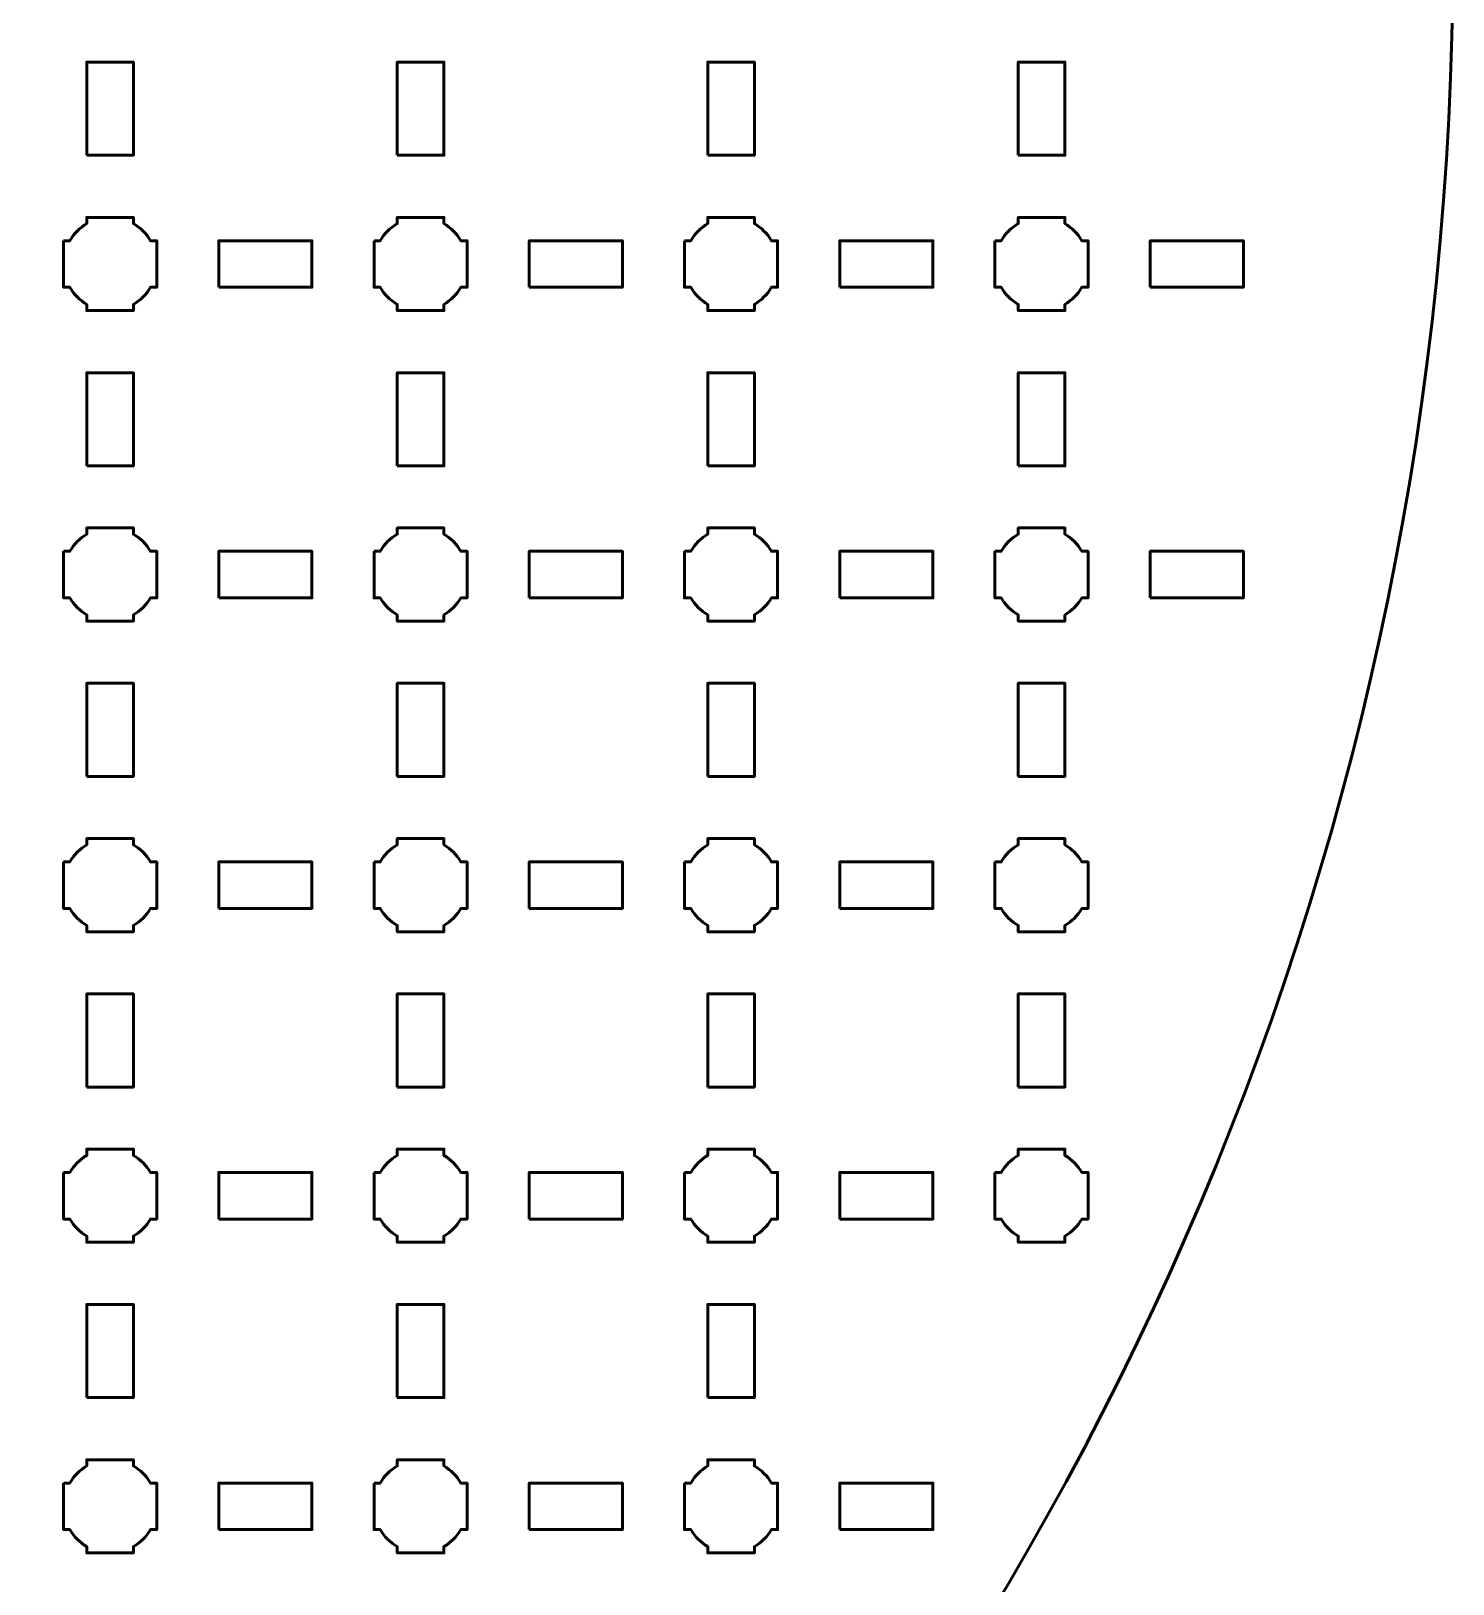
# Model space of a CAD drawing. Header units: centimetres. Extents: x -31.1 to 10.1, y -35.5 to 5.8.
# Drawn here: x 0.99 to 10.15, y -25.35 to -15.35 of the extents above; entities that cross this region are included whole.
import ezdxf

# ---------------------------------------------------------------- set-up
doc = ezdxf.new("R2010")
doc.units = ezdxf.units.CM
doc.header["$MEASUREMENT"] = 0
doc.layers.add('Layer 1', color=7, linetype='Continuous')

msp = doc.modelspace()

# ---------------------------------------------------------------- linework, layer by layer
at = {"layer": 'Layer 1', "lineweight": 53}
for points in [[(1.35, -16.15), (1.65, -16.15), (1.65, -15.55), (1.35, -15.55), (1.35, -16.15)], [(3.35, -16.15), (3.65, -16.15), (3.65, -15.55), (3.35, -15.55), (3.35, -16.15)], [(5.35, -16.15), (5.65, -16.15), (5.65, -15.55), (5.35, -15.55), (5.35, -16.15)], [(7.35, -16.15), (7.65, -16.15), (7.65, -15.55), (7.35, -15.55), (7.35, -16.15)], [(2.2, -17), (2.8, -17), (2.8, -16.7), (2.2, -16.7), (2.2, -17)], [(4.2, -17), (4.8, -17), (4.8, -16.7), (4.2, -16.7), (4.2, -17)], [(6.2, -17), (6.8, -17), (6.8, -16.7), (6.2, -16.7), (6.2, -17)], [(8.2, -17), (8.8, -17), (8.8, -16.7), (8.2, -16.7), (8.2, -17)], [(1.35, -18.15), (1.65, -18.15), (1.65, -17.55), (1.35, -17.55), (1.35, -18.15)], [(3.35, -18.15), (3.65, -18.15), (3.65, -17.55), (3.35, -17.55), (3.35, -18.15)], [(5.35, -18.15), (5.65, -18.15), (5.65, -17.55), (5.35, -17.55), (5.35, -18.15)], [(7.35, -18.15), (7.65, -18.15), (7.65, -17.55), (7.35, -17.55), (7.35, -18.15)], [(2.2, -19), (2.8, -19), (2.8, -18.7), (2.2, -18.7), (2.2, -19)], [(4.2, -19), (4.8, -19), (4.8, -18.7), (4.2, -18.7), (4.2, -19)], [(6.2, -19), (6.8, -19), (6.8, -18.7), (6.2, -18.7), (6.2, -19)], [(8.2, -19), (8.8, -19), (8.8, -18.7), (8.2, -18.7), (8.2, -19)], [(1.35, -20.15), (1.65, -20.15), (1.65, -19.55), (1.35, -19.55), (1.35, -20.15)], [(3.35, -20.15), (3.65, -20.15), (3.65, -19.55), (3.35, -19.55), (3.35, -20.15)], [(5.35, -20.15), (5.65, -20.15), (5.65, -19.55), (5.35, -19.55), (5.35, -20.15)], [(7.35, -20.15), (7.65, -20.15), (7.65, -19.55), (7.35, -19.55), (7.35, -20.15)], [(2.2, -21), (2.8, -21), (2.8, -20.7), (2.2, -20.7), (2.2, -21)], [(4.2, -21), (4.8, -21), (4.8, -20.7), (4.2, -20.7), (4.2, -21)], [(6.2, -21), (6.8, -21), (6.8, -20.7), (6.2, -20.7), (6.2, -21)], [(1.35, -22.15), (1.65, -22.15), (1.65, -21.55), (1.35, -21.55), (1.35, -22.15)], [(3.35, -22.15), (3.65, -22.15), (3.65, -21.55), (3.35, -21.55), (3.35, -22.15)], [(5.35, -22.15), (5.65, -22.15), (5.65, -21.55), (5.35, -21.55), (5.35, -22.15)], [(7.35, -22.15), (7.65, -22.15), (7.65, -21.55), (7.35, -21.55), (7.35, -22.15)], [(2.2, -23), (2.8, -23), (2.8, -22.7), (2.2, -22.7), (2.2, -23)], [(4.2, -23), (4.8, -23), (4.8, -22.7), (4.2, -22.7), (4.2, -23)], [(6.2, -23), (6.8, -23), (6.8, -22.7), (6.2, -22.7), (6.2, -23)], [(1.35, -24.15), (1.65, -24.15), (1.65, -23.55), (1.35, -23.55), (1.35, -24.15)], [(3.35, -24.15), (3.65, -24.15), (3.65, -23.55), (3.35, -23.55), (3.35, -24.15)], [(5.35, -24.15), (5.65, -24.15), (5.65, -23.55), (5.35, -23.55), (5.35, -24.15)], [(2.2, -25), (2.8, -25), (2.8, -24.7), (2.2, -24.7), (2.2, -25)], [(4.2, -25), (4.8, -25), (4.8, -24.7), (4.2, -24.7), (4.2, -25)], [(6.2, -25), (6.8, -25), (6.8, -24.7), (6.2, -24.7), (6.2, -25)]]:
    msp.add_lwpolyline(points, close=True, dxfattribs=at)
at = {"layer": 'Layer 1', "color": 250, "lineweight": 53}
msp.add_ellipse((-10.5, -14.85), major_axis=(0, 20.65), ratio=1, dxfattribs=at)
at = {"layer": 'Layer 1', "lineweight": 53}
for points in [[(1.2, -16.7), (1.2, -16.7), (1.24015, -16.7), (1.24015, -16.7), (1.24015, -16.7), (1.2665, -16.65447), (1.30447, -16.6165), (1.35, -16.59015), (1.35, -16.59015), (1.35, -16.59015), (1.35, -16.55), (1.35, -16.55), (1.35, -16.55), (1.35, -16.55), (1.5, -16.55), (1.5, -16.55), (1.5, -16.55), (1.5, -16.55), (1.65, -16.55), (1.65, -16.55), (1.65, -16.55), (1.65, -16.55), (1.65, -16.59015), (1.65, -16.59015), (1.65, -16.59015), (1.69553, -16.6165), (1.7335, -16.65447), (1.75985, -16.7), (1.75985, -16.7), (1.75985, -16.7), (1.8, -16.7), (1.8, -16.7), (1.8, -16.7), (1.8, -16.7), (1.8, -16.85), (1.8, -16.85), (1.8, -16.85), (1.8, -16.85), (1.8, -17), (1.8, -17), (1.8, -17), (1.8, -17), (1.75985, -17), (1.75985, -17), (1.75985, -17), (1.7335, -17.04553), (1.69553, -17.0835), (1.65, -17.10985), (1.65, -17.10985), (1.65, -17.10985), (1.65, -17.15), (1.65, -17.15), (1.65, -17.15), (1.65, -17.15), (1.5, -17.15), (1.5, -17.15), (1.5, -17.15), (1.5, -17.15), (1.35, -17.15), (1.35, -17.15), (1.35, -17.15), (1.35, -17.15), (1.35, -17.10985), (1.35, -17.10985), (1.35, -17.10985), (1.30447, -17.0835), (1.2665, -17.04553), (1.24015, -17), (1.24015, -17), (1.24015, -17), (1.2, -17), (1.2, -17), (1.2, -17), (1.2, -17), (1.2, -16.85), (1.2, -16.85), (1.2, -16.85), (1.2, -16.85), (1.2, -16.7), (1.2, -16.7)], [(3.2, -16.7), (3.2, -16.7), (3.24015, -16.7), (3.24015, -16.7), (3.24015, -16.7), (3.2665, -16.65447), (3.30447, -16.6165), (3.35, -16.59015), (3.35, -16.59015), (3.35, -16.59015), (3.35, -16.55), (3.35, -16.55), (3.35, -16.55), (3.35, -16.55), (3.5, -16.55), (3.5, -16.55), (3.5, -16.55), (3.5, -16.55), (3.65, -16.55), (3.65, -16.55), (3.65, -16.55), (3.65, -16.55), (3.65, -16.59015), (3.65, -16.59015), (3.65, -16.59015), (3.69553, -16.6165), (3.7335, -16.65447), (3.75985, -16.7), (3.75985, -16.7), (3.75985, -16.7), (3.8, -16.7), (3.8, -16.7), (3.8, -16.7), (3.8, -16.7), (3.8, -16.85), (3.8, -16.85), (3.8, -16.85), (3.8, -16.85), (3.8, -17), (3.8, -17), (3.8, -17), (3.8, -17), (3.75985, -17), (3.75985, -17), (3.75985, -17), (3.7335, -17.04553), (3.69553, -17.0835), (3.65, -17.10985), (3.65, -17.10985), (3.65, -17.10985), (3.65, -17.15), (3.65, -17.15), (3.65, -17.15), (3.65, -17.15), (3.5, -17.15), (3.5, -17.15), (3.5, -17.15), (3.5, -17.15), (3.35, -17.15), (3.35, -17.15), (3.35, -17.15), (3.35, -17.15), (3.35, -17.10985), (3.35, -17.10985), (3.35, -17.10985), (3.30447, -17.0835), (3.2665, -17.04553), (3.24015, -17), (3.24015, -17), (3.24015, -17), (3.2, -17), (3.2, -17), (3.2, -17), (3.2, -17), (3.2, -16.85), (3.2, -16.85), (3.2, -16.85), (3.2, -16.85), (3.2, -16.7), (3.2, -16.7)], [(5.2, -16.7), (5.2, -16.7), (5.24015, -16.7), (5.24015, -16.7), (5.24015, -16.7), (5.2665, -16.65447), (5.30447, -16.6165), (5.35, -16.59015), (5.35, -16.59015), (5.35, -16.59015), (5.35, -16.55), (5.35, -16.55), (5.35, -16.55), (5.35, -16.55), (5.5, -16.55), (5.5, -16.55), (5.5, -16.55), (5.5, -16.55), (5.65, -16.55), (5.65, -16.55), (5.65, -16.55), (5.65, -16.55), (5.65, -16.59015), (5.65, -16.59015), (5.65, -16.59015), (5.69553, -16.6165), (5.7335, -16.65447), (5.75985, -16.7), (5.75985, -16.7), (5.75985, -16.7), (5.8, -16.7), (5.8, -16.7), (5.8, -16.7), (5.8, -16.7), (5.8, -16.85), (5.8, -16.85), (5.8, -16.85), (5.8, -16.85), (5.8, -17), (5.8, -17), (5.8, -17), (5.8, -17), (5.75985, -17), (5.75985, -17), (5.75985, -17), (5.7335, -17.04553), (5.69553, -17.0835), (5.65, -17.10985), (5.65, -17.10985), (5.65, -17.10985), (5.65, -17.15), (5.65, -17.15), (5.65, -17.15), (5.65, -17.15), (5.5, -17.15), (5.5, -17.15), (5.5, -17.15), (5.5, -17.15), (5.35, -17.15), (5.35, -17.15), (5.35, -17.15), (5.35, -17.15), (5.35, -17.10985), (5.35, -17.10985), (5.35, -17.10985), (5.30447, -17.0835), (5.2665, -17.04553), (5.24015, -17), (5.24015, -17), (5.24015, -17), (5.2, -17), (5.2, -17), (5.2, -17), (5.2, -17), (5.2, -16.85), (5.2, -16.85), (5.2, -16.85), (5.2, -16.85), (5.2, -16.7), (5.2, -16.7)], [(7.2, -16.7), (7.2, -16.7), (7.24015, -16.7), (7.24015, -16.7), (7.24015, -16.7), (7.2665, -16.65447), (7.30447, -16.6165), (7.35, -16.59015), (7.35, -16.59015), (7.35, -16.59015), (7.35, -16.55), (7.35, -16.55), (7.35, -16.55), (7.35, -16.55), (7.5, -16.55), (7.5, -16.55), (7.5, -16.55), (7.5, -16.55), (7.65, -16.55), (7.65, -16.55), (7.65, -16.55), (7.65, -16.55), (7.65, -16.59015), (7.65, -16.59015), (7.65, -16.59015), (7.69553, -16.6165), (7.7335, -16.65447), (7.75985, -16.7), (7.75985, -16.7), (7.75985, -16.7), (7.8, -16.7), (7.8, -16.7), (7.8, -16.7), (7.8, -16.7), (7.8, -16.85), (7.8, -16.85), (7.8, -16.85), (7.8, -16.85), (7.8, -17), (7.8, -17), (7.8, -17), (7.8, -17), (7.75985, -17), (7.75985, -17), (7.75985, -17), (7.7335, -17.04553), (7.69553, -17.0835), (7.65, -17.10985), (7.65, -17.10985), (7.65, -17.10985), (7.65, -17.15), (7.65, -17.15), (7.65, -17.15), (7.65, -17.15), (7.5, -17.15), (7.5, -17.15), (7.5, -17.15), (7.5, -17.15), (7.35, -17.15), (7.35, -17.15), (7.35, -17.15), (7.35, -17.15), (7.35, -17.10985), (7.35, -17.10985), (7.35, -17.10985), (7.30447, -17.0835), (7.2665, -17.04553), (7.24015, -17), (7.24015, -17), (7.24015, -17), (7.2, -17), (7.2, -17), (7.2, -17), (7.2, -17), (7.2, -16.85), (7.2, -16.85), (7.2, -16.85), (7.2, -16.85), (7.2, -16.7), (7.2, -16.7)], [(1.2, -18.7), (1.2, -18.7), (1.24015, -18.7), (1.24015, -18.7), (1.24015, -18.7), (1.2665, -18.65447), (1.30447, -18.6165), (1.35, -18.59015), (1.35, -18.59015), (1.35, -18.59015), (1.35, -18.55), (1.35, -18.55), (1.35, -18.55), (1.35, -18.55), (1.5, -18.55), (1.5, -18.55), (1.5, -18.55), (1.5, -18.55), (1.65, -18.55), (1.65, -18.55), (1.65, -18.55), (1.65, -18.55), (1.65, -18.59015), (1.65, -18.59015), (1.65, -18.59015), (1.69553, -18.6165), (1.7335, -18.65447), (1.75985, -18.7), (1.75985, -18.7), (1.75985, -18.7), (1.8, -18.7), (1.8, -18.7), (1.8, -18.7), (1.8, -18.7), (1.8, -18.85), (1.8, -18.85), (1.8, -18.85), (1.8, -18.85), (1.8, -19), (1.8, -19), (1.8, -19), (1.8, -19), (1.75985, -19), (1.75985, -19), (1.75985, -19), (1.7335, -19.04553), (1.69553, -19.0835), (1.65, -19.10985), (1.65, -19.10985), (1.65, -19.10985), (1.65, -19.15), (1.65, -19.15), (1.65, -19.15), (1.65, -19.15), (1.5, -19.15), (1.5, -19.15), (1.5, -19.15), (1.5, -19.15), (1.35, -19.15), (1.35, -19.15), (1.35, -19.15), (1.35, -19.15), (1.35, -19.10985), (1.35, -19.10985), (1.35, -19.10985), (1.30447, -19.0835), (1.2665, -19.04553), (1.24015, -19), (1.24015, -19), (1.24015, -19), (1.2, -19), (1.2, -19), (1.2, -19), (1.2, -19), (1.2, -18.85), (1.2, -18.85), (1.2, -18.85), (1.2, -18.85), (1.2, -18.7), (1.2, -18.7)], [(3.2, -18.7), (3.2, -18.7), (3.24015, -18.7), (3.24015, -18.7), (3.24015, -18.7), (3.2665, -18.65447), (3.30447, -18.6165), (3.35, -18.59015), (3.35, -18.59015), (3.35, -18.59015), (3.35, -18.55), (3.35, -18.55), (3.35, -18.55), (3.35, -18.55), (3.5, -18.55), (3.5, -18.55), (3.5, -18.55), (3.5, -18.55), (3.65, -18.55), (3.65, -18.55), (3.65, -18.55), (3.65, -18.55), (3.65, -18.59015), (3.65, -18.59015), (3.65, -18.59015), (3.69553, -18.6165), (3.7335, -18.65447), (3.75985, -18.7), (3.75985, -18.7), (3.75985, -18.7), (3.8, -18.7), (3.8, -18.7), (3.8, -18.7), (3.8, -18.7), (3.8, -18.85), (3.8, -18.85), (3.8, -18.85), (3.8, -18.85), (3.8, -19), (3.8, -19), (3.8, -19), (3.8, -19), (3.75985, -19), (3.75985, -19), (3.75985, -19), (3.7335, -19.04553), (3.69553, -19.0835), (3.65, -19.10985), (3.65, -19.10985), (3.65, -19.10985), (3.65, -19.15), (3.65, -19.15), (3.65, -19.15), (3.65, -19.15), (3.5, -19.15), (3.5, -19.15), (3.5, -19.15), (3.5, -19.15), (3.35, -19.15), (3.35, -19.15), (3.35, -19.15), (3.35, -19.15), (3.35, -19.10985), (3.35, -19.10985), (3.35, -19.10985), (3.30447, -19.0835), (3.2665, -19.04553), (3.24015, -19), (3.24015, -19), (3.24015, -19), (3.2, -19), (3.2, -19), (3.2, -19), (3.2, -19), (3.2, -18.85), (3.2, -18.85), (3.2, -18.85), (3.2, -18.85), (3.2, -18.7), (3.2, -18.7)], [(5.2, -18.7), (5.2, -18.7), (5.24015, -18.7), (5.24015, -18.7), (5.24015, -18.7), (5.2665, -18.65447), (5.30447, -18.6165), (5.35, -18.59015), (5.35, -18.59015), (5.35, -18.59015), (5.35, -18.55), (5.35, -18.55), (5.35, -18.55), (5.35, -18.55), (5.5, -18.55), (5.5, -18.55), (5.5, -18.55), (5.5, -18.55), (5.65, -18.55), (5.65, -18.55), (5.65, -18.55), (5.65, -18.55), (5.65, -18.59015), (5.65, -18.59015), (5.65, -18.59015), (5.69553, -18.6165), (5.7335, -18.65447), (5.75985, -18.7), (5.75985, -18.7), (5.75985, -18.7), (5.8, -18.7), (5.8, -18.7), (5.8, -18.7), (5.8, -18.7), (5.8, -18.85), (5.8, -18.85), (5.8, -18.85), (5.8, -18.85), (5.8, -19), (5.8, -19), (5.8, -19), (5.8, -19), (5.75985, -19), (5.75985, -19), (5.75985, -19), (5.7335, -19.04553), (5.69553, -19.0835), (5.65, -19.10985), (5.65, -19.10985), (5.65, -19.10985), (5.65, -19.15), (5.65, -19.15), (5.65, -19.15), (5.65, -19.15), (5.5, -19.15), (5.5, -19.15), (5.5, -19.15), (5.5, -19.15), (5.35, -19.15), (5.35, -19.15), (5.35, -19.15), (5.35, -19.15), (5.35, -19.10985), (5.35, -19.10985), (5.35, -19.10985), (5.30447, -19.0835), (5.2665, -19.04553), (5.24015, -19), (5.24015, -19), (5.24015, -19), (5.2, -19), (5.2, -19), (5.2, -19), (5.2, -19), (5.2, -18.85), (5.2, -18.85), (5.2, -18.85), (5.2, -18.85), (5.2, -18.7), (5.2, -18.7)], [(7.2, -18.7), (7.2, -18.7), (7.24015, -18.7), (7.24015, -18.7), (7.24015, -18.7), (7.2665, -18.65447), (7.30447, -18.6165), (7.35, -18.59015), (7.35, -18.59015), (7.35, -18.59015), (7.35, -18.55), (7.35, -18.55), (7.35, -18.55), (7.35, -18.55), (7.5, -18.55), (7.5, -18.55), (7.5, -18.55), (7.5, -18.55), (7.65, -18.55), (7.65, -18.55), (7.65, -18.55), (7.65, -18.55), (7.65, -18.59015), (7.65, -18.59015), (7.65, -18.59015), (7.69553, -18.6165), (7.7335, -18.65447), (7.75985, -18.7), (7.75985, -18.7), (7.75985, -18.7), (7.8, -18.7), (7.8, -18.7), (7.8, -18.7), (7.8, -18.7), (7.8, -18.85), (7.8, -18.85), (7.8, -18.85), (7.8, -18.85), (7.8, -19), (7.8, -19), (7.8, -19), (7.8, -19), (7.75985, -19), (7.75985, -19), (7.75985, -19), (7.7335, -19.04553), (7.69553, -19.0835), (7.65, -19.10985), (7.65, -19.10985), (7.65, -19.10985), (7.65, -19.15), (7.65, -19.15), (7.65, -19.15), (7.65, -19.15), (7.5, -19.15), (7.5, -19.15), (7.5, -19.15), (7.5, -19.15), (7.35, -19.15), (7.35, -19.15), (7.35, -19.15), (7.35, -19.15), (7.35, -19.10985), (7.35, -19.10985), (7.35, -19.10985), (7.30447, -19.0835), (7.2665, -19.04553), (7.24015, -19), (7.24015, -19), (7.24015, -19), (7.2, -19), (7.2, -19), (7.2, -19), (7.2, -19), (7.2, -18.85), (7.2, -18.85), (7.2, -18.85), (7.2, -18.85), (7.2, -18.7), (7.2, -18.7)], [(1.2, -20.7), (1.2, -20.7), (1.24015, -20.7), (1.24015, -20.7), (1.24015, -20.7), (1.2665, -20.65447), (1.30447, -20.6165), (1.35, -20.59015), (1.35, -20.59015), (1.35, -20.59015), (1.35, -20.55), (1.35, -20.55), (1.35, -20.55), (1.35, -20.55), (1.5, -20.55), (1.5, -20.55), (1.5, -20.55), (1.5, -20.55), (1.65, -20.55), (1.65, -20.55), (1.65, -20.55), (1.65, -20.55), (1.65, -20.59015), (1.65, -20.59015), (1.65, -20.59015), (1.69553, -20.6165), (1.7335, -20.65447), (1.75985, -20.7), (1.75985, -20.7), (1.75985, -20.7), (1.8, -20.7), (1.8, -20.7), (1.8, -20.7), (1.8, -20.7), (1.8, -20.85), (1.8, -20.85), (1.8, -20.85), (1.8, -20.85), (1.8, -21), (1.8, -21), (1.8, -21), (1.8, -21), (1.75985, -21), (1.75985, -21), (1.75985, -21), (1.7335, -21.04553), (1.69553, -21.0835), (1.65, -21.10985), (1.65, -21.10985), (1.65, -21.10985), (1.65, -21.15), (1.65, -21.15), (1.65, -21.15), (1.65, -21.15), (1.5, -21.15), (1.5, -21.15), (1.5, -21.15), (1.5, -21.15), (1.35, -21.15), (1.35, -21.15), (1.35, -21.15), (1.35, -21.15), (1.35, -21.10985), (1.35, -21.10985), (1.35, -21.10985), (1.30447, -21.0835), (1.2665, -21.04553), (1.24015, -21), (1.24015, -21), (1.24015, -21), (1.2, -21), (1.2, -21), (1.2, -21), (1.2, -21), (1.2, -20.85), (1.2, -20.85), (1.2, -20.85), (1.2, -20.85), (1.2, -20.7), (1.2, -20.7)], [(3.2, -20.7), (3.2, -20.7), (3.24015, -20.7), (3.24015, -20.7), (3.24015, -20.7), (3.2665, -20.65447), (3.30447, -20.6165), (3.35, -20.59015), (3.35, -20.59015), (3.35, -20.59015), (3.35, -20.55), (3.35, -20.55), (3.35, -20.55), (3.35, -20.55), (3.5, -20.55), (3.5, -20.55), (3.5, -20.55), (3.5, -20.55), (3.65, -20.55), (3.65, -20.55), (3.65, -20.55), (3.65, -20.55), (3.65, -20.59015), (3.65, -20.59015), (3.65, -20.59015), (3.69553, -20.6165), (3.7335, -20.65447), (3.75985, -20.7), (3.75985, -20.7), (3.75985, -20.7), (3.8, -20.7), (3.8, -20.7), (3.8, -20.7), (3.8, -20.7), (3.8, -20.85), (3.8, -20.85), (3.8, -20.85), (3.8, -20.85), (3.8, -21), (3.8, -21), (3.8, -21), (3.8, -21), (3.75985, -21), (3.75985, -21), (3.75985, -21), (3.7335, -21.04553), (3.69553, -21.0835), (3.65, -21.10985), (3.65, -21.10985), (3.65, -21.10985), (3.65, -21.15), (3.65, -21.15), (3.65, -21.15), (3.65, -21.15), (3.5, -21.15), (3.5, -21.15), (3.5, -21.15), (3.5, -21.15), (3.35, -21.15), (3.35, -21.15), (3.35, -21.15), (3.35, -21.15), (3.35, -21.10985), (3.35, -21.10985), (3.35, -21.10985), (3.30447, -21.0835), (3.2665, -21.04553), (3.24015, -21), (3.24015, -21), (3.24015, -21), (3.2, -21), (3.2, -21), (3.2, -21), (3.2, -21), (3.2, -20.85), (3.2, -20.85), (3.2, -20.85), (3.2, -20.85), (3.2, -20.7), (3.2, -20.7)], [(5.2, -20.7), (5.2, -20.7), (5.24015, -20.7), (5.24015, -20.7), (5.24015, -20.7), (5.2665, -20.65447), (5.30447, -20.6165), (5.35, -20.59015), (5.35, -20.59015), (5.35, -20.59015), (5.35, -20.55), (5.35, -20.55), (5.35, -20.55), (5.35, -20.55), (5.5, -20.55), (5.5, -20.55), (5.5, -20.55), (5.5, -20.55), (5.65, -20.55), (5.65, -20.55), (5.65, -20.55), (5.65, -20.55), (5.65, -20.59015), (5.65, -20.59015), (5.65, -20.59015), (5.69553, -20.6165), (5.7335, -20.65447), (5.75985, -20.7), (5.75985, -20.7), (5.75985, -20.7), (5.8, -20.7), (5.8, -20.7), (5.8, -20.7), (5.8, -20.7), (5.8, -20.85), (5.8, -20.85), (5.8, -20.85), (5.8, -20.85), (5.8, -21), (5.8, -21), (5.8, -21), (5.8, -21), (5.75985, -21), (5.75985, -21), (5.75985, -21), (5.7335, -21.04553), (5.69553, -21.0835), (5.65, -21.10985), (5.65, -21.10985), (5.65, -21.10985), (5.65, -21.15), (5.65, -21.15), (5.65, -21.15), (5.65, -21.15), (5.5, -21.15), (5.5, -21.15), (5.5, -21.15), (5.5, -21.15), (5.35, -21.15), (5.35, -21.15), (5.35, -21.15), (5.35, -21.15), (5.35, -21.10985), (5.35, -21.10985), (5.35, -21.10985), (5.30447, -21.0835), (5.2665, -21.04553), (5.24015, -21), (5.24015, -21), (5.24015, -21), (5.2, -21), (5.2, -21), (5.2, -21), (5.2, -21), (5.2, -20.85), (5.2, -20.85), (5.2, -20.85), (5.2, -20.85), (5.2, -20.7), (5.2, -20.7)], [(7.2, -20.7), (7.2, -20.7), (7.24015, -20.7), (7.24015, -20.7), (7.24015, -20.7), (7.2665, -20.65447), (7.30447, -20.6165), (7.35, -20.59015), (7.35, -20.59015), (7.35, -20.59015), (7.35, -20.55), (7.35, -20.55), (7.35, -20.55), (7.35, -20.55), (7.5, -20.55), (7.5, -20.55), (7.5, -20.55), (7.5, -20.55), (7.65, -20.55), (7.65, -20.55), (7.65, -20.55), (7.65, -20.55), (7.65, -20.59015), (7.65, -20.59015), (7.65, -20.59015), (7.69553, -20.6165), (7.7335, -20.65447), (7.75985, -20.7), (7.75985, -20.7), (7.75985, -20.7), (7.8, -20.7), (7.8, -20.7), (7.8, -20.7), (7.8, -20.7), (7.8, -20.85), (7.8, -20.85), (7.8, -20.85), (7.8, -20.85), (7.8, -21), (7.8, -21), (7.8, -21), (7.8, -21), (7.75985, -21), (7.75985, -21), (7.75985, -21), (7.7335, -21.04553), (7.69553, -21.0835), (7.65, -21.10985), (7.65, -21.10985), (7.65, -21.10985), (7.65, -21.15), (7.65, -21.15), (7.65, -21.15), (7.65, -21.15), (7.5, -21.15), (7.5, -21.15), (7.5, -21.15), (7.5, -21.15), (7.35, -21.15), (7.35, -21.15), (7.35, -21.15), (7.35, -21.15), (7.35, -21.10985), (7.35, -21.10985), (7.35, -21.10985), (7.30447, -21.0835), (7.2665, -21.04553), (7.24015, -21), (7.24015, -21), (7.24015, -21), (7.2, -21), (7.2, -21), (7.2, -21), (7.2, -21), (7.2, -20.85), (7.2, -20.85), (7.2, -20.85), (7.2, -20.85), (7.2, -20.7), (7.2, -20.7)], [(1.2, -22.7), (1.2, -22.7), (1.24015, -22.7), (1.24015, -22.7), (1.24015, -22.7), (1.2665, -22.65447), (1.30447, -22.6165), (1.35, -22.59015), (1.35, -22.59015), (1.35, -22.59015), (1.35, -22.55), (1.35, -22.55), (1.35, -22.55), (1.35, -22.55), (1.5, -22.55), (1.5, -22.55), (1.5, -22.55), (1.5, -22.55), (1.65, -22.55), (1.65, -22.55), (1.65, -22.55), (1.65, -22.55), (1.65, -22.59015), (1.65, -22.59015), (1.65, -22.59015), (1.69553, -22.6165), (1.7335, -22.65447), (1.75985, -22.7), (1.75985, -22.7), (1.75985, -22.7), (1.8, -22.7), (1.8, -22.7), (1.8, -22.7), (1.8, -22.7), (1.8, -22.85), (1.8, -22.85), (1.8, -22.85), (1.8, -22.85), (1.8, -23), (1.8, -23), (1.8, -23), (1.8, -23), (1.75985, -23), (1.75985, -23), (1.75985, -23), (1.7335, -23.04553), (1.69553, -23.0835), (1.65, -23.10985), (1.65, -23.10985), (1.65, -23.10985), (1.65, -23.15), (1.65, -23.15), (1.65, -23.15), (1.65, -23.15), (1.5, -23.15), (1.5, -23.15), (1.5, -23.15), (1.5, -23.15), (1.35, -23.15), (1.35, -23.15), (1.35, -23.15), (1.35, -23.15), (1.35, -23.10985), (1.35, -23.10985), (1.35, -23.10985), (1.30447, -23.0835), (1.2665, -23.04553), (1.24015, -23), (1.24015, -23), (1.24015, -23), (1.2, -23), (1.2, -23), (1.2, -23), (1.2, -23), (1.2, -22.85), (1.2, -22.85), (1.2, -22.85), (1.2, -22.85), (1.2, -22.7), (1.2, -22.7)], [(3.2, -22.7), (3.2, -22.7), (3.24015, -22.7), (3.24015, -22.7), (3.24015, -22.7), (3.2665, -22.65447), (3.30447, -22.6165), (3.35, -22.59015), (3.35, -22.59015), (3.35, -22.59015), (3.35, -22.55), (3.35, -22.55), (3.35, -22.55), (3.35, -22.55), (3.5, -22.55), (3.5, -22.55), (3.5, -22.55), (3.5, -22.55), (3.65, -22.55), (3.65, -22.55), (3.65, -22.55), (3.65, -22.55), (3.65, -22.59015), (3.65, -22.59015), (3.65, -22.59015), (3.69553, -22.6165), (3.7335, -22.65447), (3.75985, -22.7), (3.75985, -22.7), (3.75985, -22.7), (3.8, -22.7), (3.8, -22.7), (3.8, -22.7), (3.8, -22.7), (3.8, -22.85), (3.8, -22.85), (3.8, -22.85), (3.8, -22.85), (3.8, -23), (3.8, -23), (3.8, -23), (3.8, -23), (3.75985, -23), (3.75985, -23), (3.75985, -23), (3.7335, -23.04553), (3.69553, -23.0835), (3.65, -23.10985), (3.65, -23.10985), (3.65, -23.10985), (3.65, -23.15), (3.65, -23.15), (3.65, -23.15), (3.65, -23.15), (3.5, -23.15), (3.5, -23.15), (3.5, -23.15), (3.5, -23.15), (3.35, -23.15), (3.35, -23.15), (3.35, -23.15), (3.35, -23.15), (3.35, -23.10985), (3.35, -23.10985), (3.35, -23.10985), (3.30447, -23.0835), (3.2665, -23.04553), (3.24015, -23), (3.24015, -23), (3.24015, -23), (3.2, -23), (3.2, -23), (3.2, -23), (3.2, -23), (3.2, -22.85), (3.2, -22.85), (3.2, -22.85), (3.2, -22.85), (3.2, -22.7), (3.2, -22.7)], [(5.2, -22.7), (5.2, -22.7), (5.24015, -22.7), (5.24015, -22.7), (5.24015, -22.7), (5.2665, -22.65447), (5.30447, -22.6165), (5.35, -22.59015), (5.35, -22.59015), (5.35, -22.59015), (5.35, -22.55), (5.35, -22.55), (5.35, -22.55), (5.35, -22.55), (5.5, -22.55), (5.5, -22.55), (5.5, -22.55), (5.5, -22.55), (5.65, -22.55), (5.65, -22.55), (5.65, -22.55), (5.65, -22.55), (5.65, -22.59015), (5.65, -22.59015), (5.65, -22.59015), (5.69553, -22.6165), (5.7335, -22.65447), (5.75985, -22.7), (5.75985, -22.7), (5.75985, -22.7), (5.8, -22.7), (5.8, -22.7), (5.8, -22.7), (5.8, -22.7), (5.8, -22.85), (5.8, -22.85), (5.8, -22.85), (5.8, -22.85), (5.8, -23), (5.8, -23), (5.8, -23), (5.8, -23), (5.75985, -23), (5.75985, -23), (5.75985, -23), (5.7335, -23.04553), (5.69553, -23.0835), (5.65, -23.10985), (5.65, -23.10985), (5.65, -23.10985), (5.65, -23.15), (5.65, -23.15), (5.65, -23.15), (5.65, -23.15), (5.5, -23.15), (5.5, -23.15), (5.5, -23.15), (5.5, -23.15), (5.35, -23.15), (5.35, -23.15), (5.35, -23.15), (5.35, -23.15), (5.35, -23.10985), (5.35, -23.10985), (5.35, -23.10985), (5.30447, -23.0835), (5.2665, -23.04553), (5.24015, -23), (5.24015, -23), (5.24015, -23), (5.2, -23), (5.2, -23), (5.2, -23), (5.2, -23), (5.2, -22.85), (5.2, -22.85), (5.2, -22.85), (5.2, -22.85), (5.2, -22.7), (5.2, -22.7)], [(7.2, -22.7), (7.2, -22.7), (7.24015, -22.7), (7.24015, -22.7), (7.24015, -22.7), (7.2665, -22.65447), (7.30447, -22.6165), (7.35, -22.59015), (7.35, -22.59015), (7.35, -22.59015), (7.35, -22.55), (7.35, -22.55), (7.35, -22.55), (7.35, -22.55), (7.5, -22.55), (7.5, -22.55), (7.5, -22.55), (7.5, -22.55), (7.65, -22.55), (7.65, -22.55), (7.65, -22.55), (7.65, -22.55), (7.65, -22.59015), (7.65, -22.59015), (7.65, -22.59015), (7.69553, -22.6165), (7.7335, -22.65447), (7.75985, -22.7), (7.75985, -22.7), (7.75985, -22.7), (7.8, -22.7), (7.8, -22.7), (7.8, -22.7), (7.8, -22.7), (7.8, -22.85), (7.8, -22.85), (7.8, -22.85), (7.8, -22.85), (7.8, -23), (7.8, -23), (7.8, -23), (7.8, -23), (7.75985, -23), (7.75985, -23), (7.75985, -23), (7.7335, -23.04553), (7.69553, -23.0835), (7.65, -23.10985), (7.65, -23.10985), (7.65, -23.10985), (7.65, -23.15), (7.65, -23.15), (7.65, -23.15), (7.65, -23.15), (7.5, -23.15), (7.5, -23.15), (7.5, -23.15), (7.5, -23.15), (7.35, -23.15), (7.35, -23.15), (7.35, -23.15), (7.35, -23.15), (7.35, -23.10985), (7.35, -23.10985), (7.35, -23.10985), (7.30447, -23.0835), (7.2665, -23.04553), (7.24015, -23), (7.24015, -23), (7.24015, -23), (7.2, -23), (7.2, -23), (7.2, -23), (7.2, -23), (7.2, -22.85), (7.2, -22.85), (7.2, -22.85), (7.2, -22.85), (7.2, -22.7), (7.2, -22.7)], [(1.2, -24.7), (1.2, -24.7), (1.24015, -24.7), (1.24015, -24.7), (1.24015, -24.7), (1.2665, -24.65447), (1.30447, -24.6165), (1.35, -24.59015), (1.35, -24.59015), (1.35, -24.59015), (1.35, -24.55), (1.35, -24.55), (1.35, -24.55), (1.35, -24.55), (1.5, -24.55), (1.5, -24.55), (1.5, -24.55), (1.5, -24.55), (1.65, -24.55), (1.65, -24.55), (1.65, -24.55), (1.65, -24.55), (1.65, -24.59015), (1.65, -24.59015), (1.65, -24.59015), (1.69553, -24.6165), (1.7335, -24.65447), (1.75985, -24.7), (1.75985, -24.7), (1.75985, -24.7), (1.8, -24.7), (1.8, -24.7), (1.8, -24.7), (1.8, -24.7), (1.8, -24.85), (1.8, -24.85), (1.8, -24.85), (1.8, -24.85), (1.8, -25), (1.8, -25), (1.8, -25), (1.8, -25), (1.75985, -25), (1.75985, -25), (1.75985, -25), (1.7335, -25.04553), (1.69553, -25.0835), (1.65, -25.10985), (1.65, -25.10985), (1.65, -25.10985), (1.65, -25.15), (1.65, -25.15), (1.65, -25.15), (1.65, -25.15), (1.5, -25.15), (1.5, -25.15), (1.5, -25.15), (1.5, -25.15), (1.35, -25.15), (1.35, -25.15), (1.35, -25.15), (1.35, -25.15), (1.35, -25.10985), (1.35, -25.10985), (1.35, -25.10985), (1.30447, -25.0835), (1.2665, -25.04553), (1.24015, -25), (1.24015, -25), (1.24015, -25), (1.2, -25), (1.2, -25), (1.2, -25), (1.2, -25), (1.2, -24.85), (1.2, -24.85), (1.2, -24.85), (1.2, -24.85), (1.2, -24.7), (1.2, -24.7)], [(3.2, -24.7), (3.2, -24.7), (3.24015, -24.7), (3.24015, -24.7), (3.24015, -24.7), (3.2665, -24.65447), (3.30447, -24.6165), (3.35, -24.59015), (3.35, -24.59015), (3.35, -24.59015), (3.35, -24.55), (3.35, -24.55), (3.35, -24.55), (3.35, -24.55), (3.5, -24.55), (3.5, -24.55), (3.5, -24.55), (3.5, -24.55), (3.65, -24.55), (3.65, -24.55), (3.65, -24.55), (3.65, -24.55), (3.65, -24.59015), (3.65, -24.59015), (3.65, -24.59015), (3.69553, -24.6165), (3.7335, -24.65447), (3.75985, -24.7), (3.75985, -24.7), (3.75985, -24.7), (3.8, -24.7), (3.8, -24.7), (3.8, -24.7), (3.8, -24.7), (3.8, -24.85), (3.8, -24.85), (3.8, -24.85), (3.8, -24.85), (3.8, -25), (3.8, -25), (3.8, -25), (3.8, -25), (3.75985, -25), (3.75985, -25), (3.75985, -25), (3.7335, -25.04553), (3.69553, -25.0835), (3.65, -25.10985), (3.65, -25.10985), (3.65, -25.10985), (3.65, -25.15), (3.65, -25.15), (3.65, -25.15), (3.65, -25.15), (3.5, -25.15), (3.5, -25.15), (3.5, -25.15), (3.5, -25.15), (3.35, -25.15), (3.35, -25.15), (3.35, -25.15), (3.35, -25.15), (3.35, -25.10985), (3.35, -25.10985), (3.35, -25.10985), (3.30447, -25.0835), (3.2665, -25.04553), (3.24015, -25), (3.24015, -25), (3.24015, -25), (3.2, -25), (3.2, -25), (3.2, -25), (3.2, -25), (3.2, -24.85), (3.2, -24.85), (3.2, -24.85), (3.2, -24.85), (3.2, -24.7), (3.2, -24.7)], [(5.2, -24.7), (5.2, -24.7), (5.24015, -24.7), (5.24015, -24.7), (5.24015, -24.7), (5.2665, -24.65447), (5.30447, -24.6165), (5.35, -24.59015), (5.35, -24.59015), (5.35, -24.59015), (5.35, -24.55), (5.35, -24.55), (5.35, -24.55), (5.35, -24.55), (5.5, -24.55), (5.5, -24.55), (5.5, -24.55), (5.5, -24.55), (5.65, -24.55), (5.65, -24.55), (5.65, -24.55), (5.65, -24.55), (5.65, -24.59015), (5.65, -24.59015), (5.65, -24.59015), (5.69553, -24.6165), (5.7335, -24.65447), (5.75985, -24.7), (5.75985, -24.7), (5.75985, -24.7), (5.8, -24.7), (5.8, -24.7), (5.8, -24.7), (5.8, -24.7), (5.8, -24.85), (5.8, -24.85), (5.8, -24.85), (5.8, -24.85), (5.8, -25), (5.8, -25), (5.8, -25), (5.8, -25), (5.75985, -25), (5.75985, -25), (5.75985, -25), (5.7335, -25.04553), (5.69553, -25.0835), (5.65, -25.10985), (5.65, -25.10985), (5.65, -25.10985), (5.65, -25.15), (5.65, -25.15), (5.65, -25.15), (5.65, -25.15), (5.5, -25.15), (5.5, -25.15), (5.5, -25.15), (5.5, -25.15), (5.35, -25.15), (5.35, -25.15), (5.35, -25.15), (5.35, -25.15), (5.35, -25.10985), (5.35, -25.10985), (5.35, -25.10985), (5.30447, -25.0835), (5.2665, -25.04553), (5.24015, -25), (5.24015, -25), (5.24015, -25), (5.2, -25), (5.2, -25), (5.2, -25), (5.2, -25), (5.2, -24.85), (5.2, -24.85), (5.2, -24.85), (5.2, -24.85), (5.2, -24.7), (5.2, -24.7)]]:
    msp.add_open_spline(points, degree=3, knots=[0, 0, 0, 0, 0.05, 0.05, 0.05, 0.05, 0.1, 0.1, 0.1, 0.1, 0.15, 0.15, 0.15, 0.15, 0.2, 0.2, 0.2, 0.2, 0.25, 0.25, 0.25, 0.25, 0.3, 0.3, 0.3, 0.3, 0.35, 0.35, 0.35, 0.35, 0.4, 0.4, 0.4, 0.4, 0.45, 0.45, 0.45, 0.45, 0.5, 0.5, 0.5, 0.5, 0.55, 0.55, 0.55, 0.55, 0.6, 0.6, 0.6, 0.6, 0.65, 0.65, 0.65, 0.65, 0.7, 0.7, 0.7, 0.7, 0.75, 0.75, 0.75, 0.75, 0.8, 0.8, 0.8, 0.8, 0.85, 0.85, 0.85, 0.85, 0.9, 0.9, 0.9, 0.9, 0.95, 0.95, 0.95, 0.95, 1, 1, 1, 1], dxfattribs=at)

doc.saveas('drawing.dxf')
